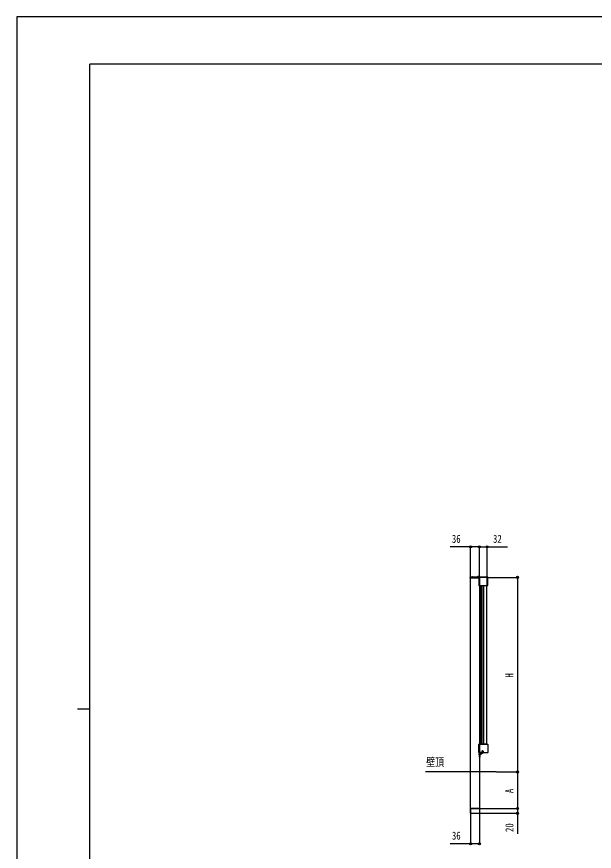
# Model space of a CAD drawing. Units: millimetres, scale not verified. Extents: x -4205 to 4205, y -2970 to 2970.
# Drawn here: x -4205 to -1832, y -461 to 2970 of the extents above; entities that cross this region are included whole.
import ezdxf
from ezdxf.enums import TextEntityAlignment as Align

# ---------------------------------------------------------------- set-up
doc = ezdxf.new("R2010")
doc.units = ezdxf.units.MM
doc.header["$LTSCALE"] = 12
for name, color, linetype in [('0-1_USER1', 3, 'Continuous'), ('0-2_YKK_11', 7, 'Continuous'), ('0-3_YKK_A1', 4, 'Continuous'), ('0-4_YKK_D', 6, 'Continuous'), ('0-5_YKK_ZWAK', 7, 'Continuous')]:
    doc.layers.add(name, color=color, linetype=linetype)
doc.styles.add('ＭＳ ゴシック', font='')
doc.styles.get('ＭＳ ゴシック').set_extended_font_data('MS Gothic')

msp = doc.modelspace()

# ---------------------------------------------------------------- linework, layer by layer
at = {"layer": '0-2_YKK_11'}
for p, q in [((-2274.18, 630.99), (-2302.48, 630.99)), ((-2274.18, -20.01), (-2302.48, -20.01))]:
    msp.add_line(p, q, dxfattribs=at)
at = {"layer": '0-3_YKK_A1'}
for p, q in [((-2341.98, 662.49), (-2341.98, 665.49)), ((-2308.48, 662.49), (-2341.98, 662.49)), ((-2340.48, 666.99), (-2272.99, 666.99)), ((-2340.48, 665.49), (-2340.48, 662.49)), ((-2339.98, -134.51), (-2339.98, 662.39)), ((-2330.68, 667.99), (-2272.69, 667.99)), ((-2311.16, 666.99), (-2303.2, 666.99)), ((-2309.43, 665.49), (-2309.43, 666.99)), ((-2303.98, 666.99), (-2308.48, 662.49)), ((-2306.04, 667.2), (-2307.18, 666.59)), ((-2306.76, 669.47), (-2306.76, 668.59)), ((-2306.21, 665.69), (-2306.21, 632.19)), ((-2305.11, 669.07), (-2306.04, 667.2)), ((-2305.99, 666.99), (-2305.99, 664.98)), ((-2270.73, 666.67), (-2305.23, 666.67)), ((-2304.93, 665.49), (-2304.93, 666.99)), ((-2303.98, 665.49), (-2303.98, -57.51)), ((-2303.7, 666.99), (-2303.7, 665.49)), ((-2302.28, 666.99), (-2302.28, 665.49)), ((-2288.7, 666.99), (-2288.7, 665.49)), ((-2287.28, 666.99), (-2287.28, 665.49)), ((-2272.27, 631.99), (-2271.98, 665.49)), ((-2270.77, 631.98), (-2270.49, 664.47)), ((-2269.75, 632.19), (-2269.75, 665.69)), ((-2269.73, 636.47), (-2269.49, 664.76)), ((-2305.23, 631.21), (-2305.01, 631.21)), ((-2305.01, 631.21), (-2304.73, 631.4)), ((-2302.48, -20.01), (-2302.48, 630.99)), ((-2297.68, 630.99), (-2297.68, 631.4)), ((-2296.48, -20.01), (-2296.48, 630.99)), ((-2295.98, 631.46), (-2279.98, 631.46)), ((-2295.68, -20.01), (-2295.68, 630.99)), ((-2287.89, -20.01), (-2287.89, 630.99)), ((-2279.98, 631.46), (-2278.98, 631.4)), ((-2278.98, 631.4), (-2271.23, 631.4)), ((-2274.18, 630.99), (-2274.18, -20.01)), ((-2272.27, 631.99), (-2270.77, 631.98)), ((-2270.95, 631.21), (-2271.23, 631.4)), ((-2270.95, 631.21), (-2270.73, 631.21)), ((-2306.21, -54.71), (-2306.21, -21.21)), ((-2305.23, -20.23), (-2305.01, -20.23)), ((-2305.01, -20.23), (-2304.73, -20.43)), ((-2297.68, -20.43), (-2297.68, -20.01)), ((-2295.98, -20.49), (-2279.98, -20.49)), ((-2279.98, -20.49), (-2278.98, -20.43)), ((-2278.98, -20.43), (-2271.23, -20.43)), ((-2270.95, -20.23), (-2271.23, -20.43)), ((-2270.95, -20.23), (-2270.73, -20.23)), ((-2269.75, -21.21), (-2269.75, -54.71)), ((-2294.98, -62.51), (-2308.02, -62.51)), ((-2270.73, -55.69), (-2305.23, -55.69)), ((-2303.98, -73.51), (-2303.98, -57.01)), ((-2302.48, -56.51), (-2302.48, -73.51)), ((-2302.48, -58.26), (-2302.48, -64.51)), ((-2302.48, -58.26), (-2301.97, -58.26)), ((-2302.48, -66.76), (-2302.48, -60.51)), ((-2302.48, -66.76), (-2301.97, -66.76)), ((-2301.98, -56.01), (-2291.18, -56.01)), ((-2301.97, -58.26), (-2301.97, -64.51)), ((-2301.97, -66.76), (-2301.97, -60.51)), ((-2290.68, -54.51), (-2301.48, -54.51)), ((-2301.48, -67.51), (-2301.48, -58.01)), ((-2300.48, -57.01), (-2291.18, -57.01)), ((-2293.18, -47.51), (-2293.68, -48.01)), ((-2293.18, -47.51), (-2290.68, -47.51)), ((-2290.18, -49.51), (-2290.18, -54.01)), ((-2288.68, -49.51), (-2288.68, -53.51)), ((-2287.68, -51.51), (-2287.68, -53.51)), ((-2303.98, -73.51), (-2303.98, -134.51)), ((-2302.48, -73.51), (-2303.98, -73.51)), ((-2302.48, -73.51), (-2303.98, -73.51)), ((-2234.64, -134.51), (-2524.74, -134.51)), ((-2303.98, -134.51), (-2303.98, -284.51)), ((-2303.78, -285.51), (-2340.18, -285.51)), ((-2340.18, -304.51), (-2303.78, -304.51))]:
    msp.add_line(p, q, dxfattribs=at)
for points in [[(-2271.98, 665.49), (-2305.48, 665.49), (-2340.48, 665.49)], [(-2309.26, 669.07), (-2308.33, 667.2), (-2307.18, 666.59)], [(-2307.61, 669.47), (-2307.61, 668.59), (-2306.76, 668.59)], [(-2304.73, 631.4), (-2296.98, 631.4), (-2295.98, 631.46)], [(-2285.48, -20.49), (-2285.48, -20.01), (-2285.48, 630.99), (-2285.48, 631.49)], [(-2304.73, -20.43), (-2296.98, -20.43), (-2295.98, -20.49)], [(-2300.38, -60.44), (-2302.29, -61.37), (-2302.9, -62.51)], [(-2300.38, -64.59), (-2302.29, -63.66), (-2302.9, -62.51)], [(-2293.68, -48.01), (-2293.68, -49.01), (-2290.68, -49.01)], [(-2303.98, -284.51), (-2339.98, -284.51), (-2339.98, -134.51)], [(-2340.18, -304.51), (-2340.18, -284.51), (-2303.78, -284.51), (-2303.78, -304.51)]]:
    msp.add_lwpolyline(points, dxfattribs=at)
for centre, radius, start, end in [((-2340.48, 665.49), 1.5, 90, 180), ((-2330.68, 666.99), 1, 90, 180), ((-2311.16, 667.26), 0.274, 142.28591, 270), ((-2307.18, 664.19), 5.3, 94.59941, 142.28591), ((-2307.18, 664.19), 5.3, 37.71409, 85.40059), ((-2305.23, 665.69), 0.981, 90, 180), ((-2303.2, 667.26), 0.274, 270, 37.71409), ((-2272.99, 664.49), 2.5, 359.5, 90), ((-2272.69, 664.79), 3.2, 359.5, 90), ((-2270.73, 665.69), 0.981, 0, 90), ((-2305.23, 632.19), 0.981, 180, 270), ((-2270.73, 636.48), 1, 269.5, 359.5), ((-2270.73, 632.19), 0.981, 270, 0), ((-2305.23, -21.21), 0.981, 90, 180), ((-2270.73, -21.21), 0.981, 0, 90), ((-2305.23, -54.71), 0.981, 180, 270), ((-2301.48, -57.01), 2.5, 90, 180), ((-2301.98, -56.51), 0.5, 90, 180), ((-2302.48, -67.51), 1, 270, 0), ((-2302.48, -67.51), 1, 270, 0), ((-2305.51, -62.51), 5.53, 43.21261, 50.20587), ((-2305.51, -62.51), 5.53, 309.79413, 316.78739), ((-2300.48, -58.01), 1, 90, 180), ((-2305.51, -62.51), 5.53, 316.78739, 43.21261), ((-2291.18, -53.51), 2.5, 270, 0), ((-2291.18, -53.51), 3.5, 270, 0), ((-2290.68, -49.51), 2, 0, 90), ((-2290.68, -49.51), 0.5, 0, 90), ((-2290.68, -54.01), 0.5, 270, 0), ((-2288.68, -51.51), 1, 0, 90), ((-2270.73, -54.71), 0.981, 270, 0)]:
    msp.add_arc(centre, radius, start, end, dxfattribs=at)
at = {"layer": '0-4_YKK_D'}
for p, q in [((-2339.98, 666.49), (-2339.98, 791.49)), ((-2303.98, 666.49), (-2303.98, 791.49)), ((-2303.98, 666.49), (-2303.98, 791.49)), ((-2271.98, 665.49), (-2271.98, 791.49)), ((-2271.98, 665.49), (-2145.98, 665.49)), ((-2146.98, 665.49), (-2146.98, -134.51)), ((-2233.64, -134.51), (-2145.98, -134.51)), ((-2233.64, -134.51), (-2145.98, -134.51)), ((-2146.98, -134.51), (-2146.98, -284.51)), ((-2339.98, -285.51), (-2339.98, -430.51)), ((-2303.98, -285.51), (-2303.98, -430.51)), ((-2302.78, -284.51), (-2145.98, -284.51)), ((-2302.78, -284.51), (-2145.98, -284.51)), ((-2302.78, -304.51), (-2145.98, -304.51))]:
    msp.add_line(p, q, dxfattribs=at)
for points in [[(-2303.98, 790.49), (-2339.98, 790.49), (-2423.78, 790.49)], [(-2303.98, 790.49), (-2271.98, 790.49), (-2188.18, 790.49)], [(-2146.98, -284.51), (-2146.98, -304.51), (-2146.98, -388.31)], [(-2303.98, -429.51), (-2339.98, -429.51), (-2423.78, -429.51)]]:
    msp.add_lwpolyline(points, dxfattribs=at)
for centre in [(-2339.98, 790.49), (-2303.98, 790.49), (-2303.98, 790.49), (-2271.98, 790.49), (-2146.98, 665.49), (-2146.98, -134.51), (-2146.98, -134.51), (-2146.98, -284.51), (-2146.98, -284.51), (-2146.98, -304.51), (-2339.98, -429.51), (-2303.98, -429.51)]:
    msp.add_circle(centre, 4.25, dxfattribs=at)
at = {"layer": '0-5_YKK_ZWAK'}
for p, q in [((3895.02, 2775), (-3904.98, 2775)), ((-3904.98, -2525), (-3904.98, 2775)), ((-3954.98, 125), (-3904.98, 125))]:
    msp.add_line(p, q, dxfattribs=at)
msp.add_lwpolyline([(-4205, -2970), (4205, -2970), (4205, 2970), (-4205, 2970)], close=True, dxfattribs=at)

# ---------------------------------------------------------------- texts
at = {"layer": '0-1_USER1', "style": 'ＭＳ ゴシック', "width": 0.8}
msp.add_text('壁頂', height=32.99, dxfattribs=at).set_placement((-2522.47, -120.32), align=Align.BOTTOM_LEFT)
at = {"layer": '0-4_YKK_D', "style": 'ＭＳ ゴシック', "width": 0.8}
for s, p in [('36', (-2416.78, 797.49)), ('32', (-2247.98, 797.49)), ('36', (-2416.78, -422.51))]:
    msp.add_text(s, height=32.99, dxfattribs=at).set_placement(p, align=Align.BOTTOM_LEFT)
for s, p in [('H', (-2153.98, 253.49)), ('A', (-2153.98, -221.51)), ('20', (-2153.98, -381.31))]:
    msp.add_text(s, height=32.99, rotation=90, dxfattribs=at).set_placement(p, align=Align.BOTTOM_LEFT)

doc.saveas('drawing.dxf')
